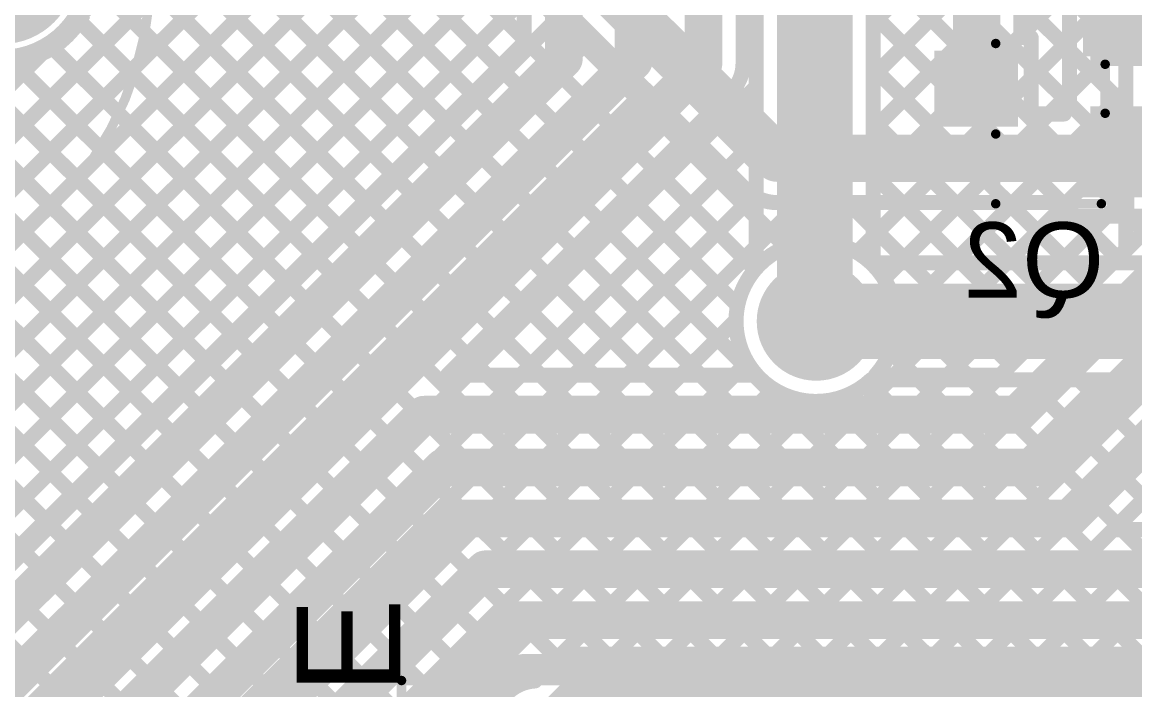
# Model space of a CAD drawing. Header units: millimetres. Extents: x 0 to 214, y 0 to 214.
# Drawn here: x 5.265 to 5.855, y 3.648 to 4.002 of the extents above; entities that cross this region are included whole.
import ezdxf

# ---------------------------------------------------------------- set-up
doc = ezdxf.new("R2010")
doc.units = ezdxf.units.MM
doc.header["$MEASUREMENT"] = 0
for name, color, linetype in [('BottomLayer', 5, 'Continuous'), ('BottomOverlay', 54, 'Continuous'), ('BottomPaste', 16, 'Continuous'), ('BottomSolder', 6, 'Continuous'), ('MultiLayer', 9, 'Continuous'), ('PadHoleLayer', 156, 'Continuous'), ('TopLayer', 1, 'Continuous'), ('TopOverlay', 2, 'Continuous'), ('TopSolder', 216, 'Continuous'), ('ViaHoleLayer', 16, 'Continuous')]:
    doc.layers.add(name, color=color, linetype=linetype)
doc.styles.add('Arial', font='', dxfattribs={"height": 0.2})
doc.styles.get('Arial').set_extended_font_data('Arial')

# ---------------------------------------------------------------- blocks, each defined once
blk = doc.blocks.new('AS312_22')
at = {"layer": 'BottomLayer'}
h = blk.add_hatch(color=5, dxfattribs=at)
edge = h.paths.add_edge_path()
edge.add_arc((-0.1, 0.05), 0.03543, 0, 360)
h = blk.add_hatch(color=5, dxfattribs=at)
edge = h.paths.add_edge_path()
edge.add_arc((0.1, 0.05), 0.03543, 0, 360)
h = blk.add_hatch(color=5, dxfattribs=at)
edge = h.paths.add_edge_path()
edge.add_arc((0, -0.05), 0.03543, 0, 360)
at = {"layer": 'BottomSolder'}
h = blk.add_hatch(color=6, dxfattribs=at)
edge = h.paths.add_edge_path()
edge.add_arc((-0.1, 0.05), 0.03943, 0, 360)
h = blk.add_hatch(color=6, dxfattribs=at)
edge = h.paths.add_edge_path()
edge.add_arc((0.1, 0.05), 0.03943, 0, 360)
h = blk.add_hatch(color=6, dxfattribs=at)
edge = h.paths.add_edge_path()
edge.add_arc((0, -0.05), 0.03943, 0, 360)
at = {"layer": 'MultiLayer'}
h = blk.add_hatch(color=9, dxfattribs=at)
edge = h.paths.add_edge_path()
edge.add_arc((-0.1, 0.05), 0.03543, 0, 360)
h = blk.add_hatch(color=9, dxfattribs=at)
edge = h.paths.add_edge_path()
edge.add_arc((0.1, 0.05), 0.03543, 0, 360)
h = blk.add_hatch(color=9, dxfattribs=at)
edge = h.paths.add_edge_path()
edge.add_arc((0, -0.05), 0.03543, 0, 360)
at = {"layer": 'PadHoleLayer'}
h = blk.add_hatch(color=156, dxfattribs=at)
edge = h.paths.add_edge_path()
edge.add_arc((-0.1, 0.05), 0.01772, 0, 360)
h = blk.add_hatch(color=156, dxfattribs=at)
edge = h.paths.add_edge_path()
edge.add_arc((0.1, 0.05), 0.01772, 0, 360)
h = blk.add_hatch(color=156, dxfattribs=at)
edge = h.paths.add_edge_path()
edge.add_arc((0, -0.05), 0.01772, 0, 360)
at = {"layer": 'TopLayer'}
h = blk.add_hatch(color=1, dxfattribs=at)
edge = h.paths.add_edge_path()
edge.add_arc((-0.1, 0.05), 0.03543, 0, 360)
h = blk.add_hatch(color=1, dxfattribs=at)
edge = h.paths.add_edge_path()
edge.add_arc((0.1, 0.05), 0.03543, 0, 360)
h = blk.add_hatch(color=1, dxfattribs=at)
edge = h.paths.add_edge_path()
edge.add_arc((0, -0.05), 0.03543, 0, 360)
at = {"layer": 'TopSolder'}
h = blk.add_hatch(color=216, dxfattribs=at)
edge = h.paths.add_edge_path()
edge.add_arc((-0.1, 0.05), 0.03943, 0, 360)
h = blk.add_hatch(color=216, dxfattribs=at)
edge = h.paths.add_edge_path()
edge.add_arc((0.1, 0.05), 0.03943, 0, 360)
h = blk.add_hatch(color=216, dxfattribs=at)
edge = h.paths.add_edge_path()
edge.add_arc((0, -0.05), 0.03943, 0, 360)
at = {"layer": 'TopOverlay'}
for points, const_width in [([(0.17913, 0.05, 1), (-0.17913, 0.05, 1)], 0.005), ([(-0.1379, 0.21449, 1), (-0.1354, 0.21449, 1)], 0.0025), ([(-0.1379, 0.21449, 1), (-0.1354, 0.21449, 1)], 0.0025), ([(-0.16576, 0.18663, 1), (-0.16326, 0.18663, 1)], 0.0025), ([(-0.16574, 0.18665, 1), (-0.16324, 0.18665, 1)], 0.0025), ([(-0.11333, 0.18992, 1), (-0.11083, 0.18992, 1)], 0.0025), ([(-0.14125, 0.162, 1), (-0.13875, 0.162, 1)], 0.0025), ([(-0.129, 0.086, 1), (-0.141, 0.086, 1)], 0.01), ([(-0.1435, 0.086, 1), (-0.1385, 0.086, 1)], 0.005), ([(-0.1315, 0.086, 1), (-0.1265, 0.086, 1)], 0.005), ([(-0.18038, 0.05, 1), (-0.17788, 0.05, 1)], 0.0025), ([(0.17788, 0.05, 1), (0.18038, 0.05, 1)], 0.0025)]:
    blk.add_lwpolyline(points, format="xyb", close=True, dxfattribs=dict(at, const_width=const_width))
at = {"layer": 'TopOverlay', "const_width": 0.005}
for points in [[(-0.16449, 0.18665), (-0.13665, 0.21449)], [(-0.13665, 0.21449), (-0.11208, 0.18992)], [(-0.16451, 0.18663), (-0.14, 0.162)]]:
    blk.add_lwpolyline(points, dxfattribs=at)
blk = doc.blocks.new('DW254W_11_04_85_85')
at = {"layer": 'BottomLayer'}
h = blk.add_hatch(color=5, dxfattribs=at)
edge = h.paths.add_edge_path()
edge.add_arc((0, 0), 0.03937, 0, 360)
h = blk.add_hatch(color=5, dxfattribs=at)
edge = h.paths.add_edge_path()
edge.add_arc((0.1, 0), 0.03937, 0, 360)
h = blk.add_hatch(color=5, dxfattribs=at)
edge = h.paths.add_edge_path()
edge.add_arc((0.2, 0), 0.03937, 0, 360)
h = blk.add_hatch(color=5, dxfattribs=at)
edge = h.paths.add_edge_path()
edge.add_arc((0.3, 0), 0.03937, 0, 360)
at = {"layer": 'BottomSolder'}
h = blk.add_hatch(color=6, dxfattribs=at)
edge = h.paths.add_edge_path()
edge.add_arc((0, 0), 0.04337, 0, 360)
h = blk.add_hatch(color=6, dxfattribs=at)
edge = h.paths.add_edge_path()
edge.add_arc((0.1, 0), 0.04337, 0, 360)
h = blk.add_hatch(color=6, dxfattribs=at)
edge = h.paths.add_edge_path()
edge.add_arc((0.2, 0), 0.04337, 0, 360)
h = blk.add_hatch(color=6, dxfattribs=at)
edge = h.paths.add_edge_path()
edge.add_arc((0.3, 0), 0.04337, 0, 360)
at = {"layer": 'MultiLayer'}
h = blk.add_hatch(color=9, dxfattribs=at)
edge = h.paths.add_edge_path()
edge.add_arc((0, 0), 0.03937, 0, 360)
h = blk.add_hatch(color=9, dxfattribs=at)
edge = h.paths.add_edge_path()
edge.add_arc((0.1, 0), 0.03937, 0, 360)
h = blk.add_hatch(color=9, dxfattribs=at)
edge = h.paths.add_edge_path()
edge.add_arc((0.2, 0), 0.03937, 0, 360)
h = blk.add_hatch(color=9, dxfattribs=at)
edge = h.paths.add_edge_path()
edge.add_arc((0.3, 0), 0.03937, 0, 360)
at = {"layer": 'PadHoleLayer'}
h = blk.add_hatch(color=156, dxfattribs=at)
edge = h.paths.add_edge_path()
edge.add_arc((0, 0), 0.02008, 0, 360)
h = blk.add_hatch(color=156, dxfattribs=at)
edge = h.paths.add_edge_path()
edge.add_arc((0.1, 0), 0.02008, 0, 360)
h = blk.add_hatch(color=156, dxfattribs=at)
edge = h.paths.add_edge_path()
edge.add_arc((0.2, 0), 0.02008, 0, 360)
h = blk.add_hatch(color=156, dxfattribs=at)
edge = h.paths.add_edge_path()
edge.add_arc((0.3, 0), 0.02008, 0, 360)
at = {"layer": 'TopLayer'}
h = blk.add_hatch(color=1, dxfattribs=at)
edge = h.paths.add_edge_path()
edge.add_arc((0, 0), 0.03937, 0, 360)
h = blk.add_hatch(color=1, dxfattribs=at)
edge = h.paths.add_edge_path()
edge.add_arc((0.1, 0), 0.03937, 0, 360)
h = blk.add_hatch(color=1, dxfattribs=at)
edge = h.paths.add_edge_path()
edge.add_arc((0.2, 0), 0.03937, 0, 360)
h = blk.add_hatch(color=1, dxfattribs=at)
edge = h.paths.add_edge_path()
edge.add_arc((0.3, 0), 0.03937, 0, 360)
at = {"layer": 'TopSolder'}
h = blk.add_hatch(color=216, dxfattribs=at)
edge = h.paths.add_edge_path()
edge.add_arc((0, 0), 0.04337, 0, 360)
h = blk.add_hatch(color=216, dxfattribs=at)
edge = h.paths.add_edge_path()
edge.add_arc((0.1, 0), 0.04337, 0, 360)
h = blk.add_hatch(color=216, dxfattribs=at)
edge = h.paths.add_edge_path()
edge.add_arc((0.2, 0), 0.04337, 0, 360)
h = blk.add_hatch(color=216, dxfattribs=at)
edge = h.paths.add_edge_path()
edge.add_arc((0.3, 0), 0.04337, 0, 360)
at = {"layer": 'TopOverlay'}
for points, const_width in [([(-0.03629, 0.039, 1), (-0.04971, 0.039, 1)], 0.005), ([(-0.05096, 0.039, 1), (-0.04846, 0.039, 1)], 0.0025), ([(-0.03754, 0.039, 1), (-0.03504, 0.039, 1)], 0.0025), ([(-0.05825, 0.013, 1), (-0.05575, 0.013, 1)], 0.0025), ([(-0.05825, 0.013, 1), (-0.05575, 0.013, 1)], 0.0025), ([(-0.04925, 0.013, 1), (-0.04675, 0.013, 1)], 0.0025), ([(0.33875, 0.011, 1), (0.34125, 0.011, 1)], 0.0025), ([(0.35275, 0.011, 1), (0.35525, 0.011, 1)], 0.0025), ([(0.35275, 0.011, 1), (0.35525, 0.011, 1)], 0.0025), ([(-0.05825, -0.383, 1), (-0.05575, -0.383, 1)], 0.0025), ([(-0.05825, -0.383, 1), (-0.05575, -0.383, 1)], 0.0025), ([(0.35275, -0.383, 1), (0.35525, -0.383, 1)], 0.0025), ([(0.35275, -0.383, 1), (0.35525, -0.383, 1)], 0.0025)]:
    blk.add_lwpolyline(points, format="xyb", close=True, dxfattribs=dict(at, const_width=const_width))
at = {"layer": 'TopOverlay', "const_width": 0.005}
for points in [[(-0.048, 0.013), (-0.057, 0.013)], [(-0.057, -0.383), (-0.057, 0.013)], [(0.354, 0.011), (0.34, 0.011)], [(0.354, -0.383), (0.354, 0.011)], [(0.354, -0.383), (-0.057, -0.383)]]:
    blk.add_lwpolyline(points, dxfattribs=at)
blk = doc.blocks.new('SOT_23_B_250')
at = {"layer": 'BottomLayer'}
for points in [[(-0.05354, 0.05748), (-0.02126, 0.05748), (-0.02126, 0.02126), (-0.05354, 0.02126)], [(0.02126, 0.05748), (0.05354, 0.05748), (0.05354, 0.02126), (0.02126, 0.02126)], [(-0.01614, -0.02126), (0.01614, -0.02126), (0.01614, -0.05748), (-0.01614, -0.05748)]]:
    blk.add_hatch(color=5, dxfattribs=at).paths.add_polyline_path(points)
at = {"layer": 'BottomPaste'}
for points in [[(-0.05354, 0.05748), (-0.02126, 0.05748), (-0.02126, 0.02126), (-0.05354, 0.02126)], [(0.02126, 0.05748), (0.05354, 0.05748), (0.05354, 0.02126), (0.02126, 0.02126)], [(-0.01614, -0.02126), (0.01614, -0.02126), (0.01614, -0.05748), (-0.01614, -0.05748)]]:
    blk.add_hatch(color=16, dxfattribs=at).paths.add_polyline_path(points)
at = {"layer": 'BottomSolder'}
for points in [[(-0.05754, 0.06148), (-0.01726, 0.06148), (-0.01726, 0.01726), (-0.05754, 0.01726)], [(0.01726, 0.06148), (0.05754, 0.06148), (0.05754, 0.01726), (0.01726, 0.01726)], [(-0.02014, -0.01726), (0.02014, -0.01726), (0.02014, -0.06148), (-0.02014, -0.06148)]]:
    blk.add_hatch(color=6, dxfattribs=at).paths.add_polyline_path(points)
at = {"layer": 'BottomOverlay'}
for points, const_width in [([(-0.06439, 0.045, 1), (-0.07161, 0.045, 1)], 0.01), ([(-0.07411, 0.045, 1), (-0.06911, 0.045, 1)], 0.005), ([(-0.06689, 0.045, 1), (-0.06189, 0.045, 1)], 0.005), ([(-0.06225, 0.027, 1), (-0.05975, 0.027, 1)], 0.0025), ([(-0.01425, 0.029, 1), (-0.01175, 0.029, 1)], 0.0025), ([(0.01175, 0.029, 1), (0.01425, 0.029, 1)], 0.0025), ([(0.05975, 0.027, 1), (0.06225, 0.027, 1)], 0.0025), ([(-0.06225, -0.029, 1), (-0.05975, -0.029, 1)], 0.0025), ([(-0.06225, -0.029, 1), (-0.05975, -0.029, 1)], 0.0025), ([(-0.02525, -0.029, 1), (-0.02275, -0.029, 1)], 0.0025), ([(0.02275, -0.029, 1), (0.02525, -0.029, 1)], 0.0025), ([(0.05975, -0.029, 1), (0.06225, -0.029, 1)], 0.0025), ([(0.05975, -0.029, 1), (0.06225, -0.029, 1)], 0.0025)]:
    blk.add_lwpolyline(points, format="xyb", close=True, dxfattribs=dict(at, const_width=const_width))
at = {"layer": 'BottomOverlay', "const_width": 0.005}
for points in [[(-0.061, -0.029), (-0.061, 0.027)], [(0.013, 0.029), (-0.013, 0.029)], [(0.061, -0.029), (0.061, 0.027)], [(-0.024, -0.029), (-0.061, -0.029)], [(0.061, -0.029), (0.024, -0.029)]]:
    blk.add_lwpolyline(points, dxfattribs=at)

msp = doc.modelspace()

# ---------------------------------------------------------------- hatches: boundary and pattern name
at = {"layer": 'BottomLayer'}
for points in [[(5.831, 4.023), (5.831, 3.979), (5.97083, 3.979), (5.97083, 4.023)], [(5.831, 3.9576), (5.831, 3.913), (5.92, 3.913), (5.92, 3.9576)]]:
    msp.add_hatch(color=5, dxfattribs=at).paths.add_polyline_path(points)
h = msp.add_hatch(color=5, dxfattribs=at)
edge = h.paths.add_edge_path()
edge.add_arc((5.68574, 3.84351), 0.0315, 0, 360)
at = {"layer": 'TopLayer'}
h = msp.add_hatch(color=1, dxfattribs=at)
edge = h.paths.add_edge_path()
edge.add_arc((5.68574, 3.84351), 0.0315, 0, 360)
at = {"layer": 'ViaHoleLayer'}
h = msp.add_hatch(color=16, dxfattribs=at)
edge = h.paths.add_edge_path()
edge.add_arc((5.68574, 3.84351), 0.01575, 0, 360)

# ---------------------------------------------------------------- linework, layer by layer
at = {"layer": 'BottomLayer'}
for points, const_width in [([(5.491, 4.104), (5.665, 3.93)], 0.025), ([(5.77072, 3.96705), (5.77072, 4.08096)], 0.025), ([(5.491, 4.07077), (5.64837, 3.9134)], 0.008), ([(4.80686, 3.3755), (5.49656, 4.0652)], 0.008), ([(5.48642, 4.06619), (5.66973, 3.88288)], 0.008), ([(4.83514, 3.3755), (5.5107, 4.05106)], 0.008), ([(5.47228, 4.05205), (5.65333, 3.871)], 0.008), ([(5.79422, 3.99401), (5.79422, 4.04099)], 0.008), ([(4.86343, 3.3755), (5.52485, 4.03692)], 0.008), ([(5.45814, 4.0379), (5.64409, 3.85195)], 0.008), ([(5.82, 3.9686), (5.82, 4.034)], 0.008), ([(5.444, 4.02376), (5.80076, 3.667)], 0.008), ([(4.89171, 3.3755), (5.53899, 4.02278)], 0.008), ([(5.79422, 3.99517), (5.82, 4.02095)], 0.008), ([(5.79422, 4.01295), (5.82, 3.98717)], 0.008), ([(4.69372, 3.3755), (5.32472, 4.0065)], 0.008), ([(4.722, 3.3755), (5.353, 4.0065)], 0.008), ([(4.75029, 3.3755), (5.38129, 4.0065)], 0.008), ([(4.77857, 3.3755), (5.40957, 4.0065)], 0.008), ([(4.91999, 3.3755), (5.55313, 4.00864)], 0.008), ([(5.31984, 4.0065), (5.65934, 3.667)], 0.008), ([(5.34812, 4.0065), (5.68762, 3.667)], 0.008), ([(5.37641, 4.0065), (5.71591, 3.667)], 0.008), ([(5.40469, 4.0065), (5.74419, 3.667)], 0.008), ([(5.42942, 4.01005), (5.77247, 3.667)], 0.008), ([(5.29527, 4.00279), (5.63105, 3.667)], 0.008), ([(4.94828, 3.3755), (5.56727, 3.99449)], 0.008), ([(5.15913, 3.9975), (5.51722, 3.63941)], 0.008), ([(5.18742, 3.9975), (5.53272, 3.65219)], 0.008), ([(5.2152, 3.998), (5.54886, 3.66434)], 0.008), ([(5.79422, 3.99401), (5.79964, 3.99401)], 0.008), ([(5.79964, 3.9535), (5.79964, 3.99401)], 0.008), ([(5.28111, 3.98866), (5.60277, 3.667)], 0.008), ([(5.79964, 3.97231), (5.82, 3.99266)], 0.008), ([(4.66544, 3.3755), (5.27535, 3.98542)], 0.008), ([(4.97656, 3.3755), (5.58141, 3.98035)], 0.008), ([(5.26049, 3.98099), (5.57448, 3.667)], 0.008), ([(5.79964, 3.97924), (5.81928, 3.95961)], 0.008), ([(5.77053, 3.96687), (5.77072, 3.96705)], 0.025), ([(5.00485, 3.3755), (5.59556, 3.96621)], 0.008), ([(5.80912, 3.9535), (5.82, 3.96438)], 0.008), ([(5.82, 3.95961), (5.82, 3.9686)], 0.008), ([(5.81716, 3.9535), (5.81716, 3.95961)], 0.008), ([(5.79964, 3.9535), (5.81716, 3.9535)], 0.008), ([(5.03313, 3.3755), (5.6097, 3.95207)], 0.008), ([(5.06142, 3.3755), (5.62384, 3.93793)], 0.008), ([(5.665, 3.93), (5.85489, 3.93)], 0.025), ([(5.84927, 3.90333), (5.84927, 3.92947)], 0.01), ([(5.0897, 3.3755), (5.63798, 3.92378)], 0.008), ([(5.20039, 3.92796), (5.62035, 3.508)], 0.008), ([(5.11798, 3.3755), (5.65255, 3.91007)], 0.008), ([(5.14627, 3.3755), (5.67727, 3.9065)], 0.008), ([(5.19387, 3.9062), (5.59206, 3.508)], 0.008), ([(5.665, 3.9065), (5.81716, 3.9065)], 0.008), ([(5.6744, 3.9065), (5.69619, 3.8847)], 0.008), ([(5.68505, 3.886), (5.70555, 3.9065)], 0.008), ([(5.70268, 3.9065), (5.73467, 3.87451)], 0.008), ([(5.70741, 3.88007), (5.73384, 3.9065)], 0.008), ([(5.73013, 3.87451), (5.76212, 3.9065)], 0.008), ([(5.73096, 3.9065), (5.76295, 3.87451)], 0.008), ([(5.75842, 3.87451), (5.79041, 3.9065)], 0.008), ([(5.75925, 3.9065), (5.79124, 3.87451)], 0.008), ([(5.7867, 3.87451), (5.81716, 3.90497)], 0.008), ([(5.78753, 3.9065), (5.81952, 3.87451)], 0.008), ([(5.81716, 3.89933), (5.81716, 3.9065)], 0.008), ([(5.81716, 3.90515), (5.82299, 3.89933)], 0.008), ([(5.81499, 3.87451), (5.8398, 3.89933)], 0.008), ([(5.81716, 3.89933), (5.87991, 3.89933)], 0.008), ([(5.82299, 3.89933), (5.84781, 3.87451)], 0.008), ([(5.84327, 3.87451), (5.86808, 3.89933)], 0.008), ([(5.85128, 3.89933), (5.87609, 3.87451)], 0.008), ([(5.18015, 3.89163), (5.567, 3.50478)], 0.008), ([(5.15959, 3.8839), (5.567, 3.47649)], 0.008), ([(5.13622, 3.87899), (5.567, 3.44821)], 0.008), ([(5.71481, 3.87451), (5.89725, 3.87451)], 0.008), ([(5.12208, 3.86485), (5.55459, 3.43234)], 0.008), ([(5.68574, 3.84351), (6.11349, 3.84351)], 0.04), ([(5.08423, 3.84613), (5.52016, 3.4102)], 0.008), ([(5.10778, 3.85086), (5.5343, 3.42434)], 0.008), ([(5.17455, 3.3755), (5.64325, 3.8442)], 0.008), ([(5.19954, 3.3722), (5.64918, 3.82184)], 0.008), ([(5.57919, 3.667), (5.7247, 3.81251)], 0.008), ([(5.60747, 3.667), (5.75299, 3.81251)], 0.008), ([(5.63576, 3.667), (5.78127, 3.81251)], 0.008), ([(5.66404, 3.667), (5.80955, 3.81251)], 0.008), ([(5.69233, 3.667), (5.83784, 3.81251)], 0.008), ([(5.71323, 3.8111), (5.85733, 3.667)], 0.008), ([(5.71481, 3.81251), (6.10065, 3.81251)], 0.008), ([(5.72061, 3.667), (5.86612, 3.81251)], 0.008), ([(5.7401, 3.81251), (5.88561, 3.667)], 0.008), ([(5.7489, 3.667), (5.89441, 3.81251)], 0.008), ([(5.76838, 3.81251), (5.9139, 3.667)], 0.008), ([(5.77718, 3.667), (5.92269, 3.81251)], 0.008), ([(5.79667, 3.81251), (5.94218, 3.667)], 0.008), ([(5.80546, 3.667), (5.95098, 3.81251)], 0.008), ([(5.82495, 3.81251), (5.97015, 3.66731)], 0.008), ([(5.83375, 3.667), (5.97926, 3.81251)], 0.008), ([(5.85324, 3.81251), (5.9955, 3.67025)], 0.008), ([(5.21419, 3.35857), (5.66314, 3.80752)], 0.008), ([(5.53668, 3.65277), (5.68493, 3.80102)], 0.008), ([(5.69418, 3.80186), (5.82904, 3.667)], 0.008), ([(5.558, 3.667), (5.96979, 3.667)], 0.008), ([(5.53673, 3.65278), (5.54596, 3.662)], 0.008), ([(5.538, 3.63), (5.558, 3.65)], 0.012), ([(5.558, 3.65), (5.985, 3.65)], 0.012)]:
    msp.add_lwpolyline(points, dxfattribs=dict(at, const_width=const_width))
at = {"layer": 'BottomLayer', "const_width": 0.008}
for points in [[(5.29749, 4.0065, -0.527653), (5.21632, 3.998)], [(5.665, 3.9065, -0.199188), (5.64837, 3.9134)], [(5.665, 3.9065, -0.198912), (5.64838, 3.91338)], [(5.71481, 3.81251, -2.308503), (5.71481, 3.87451)], [(5.54596, 3.662, -0.199327), (5.558, 3.667)], [(5.54598, 3.66202, -0.198912), (5.558, 3.667)], [(5.56078, 3.62873, -2.236529), (5.53673, 3.65278)]]:
    msp.add_lwpolyline(points, format="xyb", dxfattribs=at)
at = {"layer": 'BottomLayer'}
for points, const_width in [([(5.29327, 4.00279, 1), (5.29727, 4.00279, 1)], 0.004), ([(5.56527, 3.99449, 1), (5.56927, 3.99449, 1)], 0.004), ([(5.79222, 3.99517, 1), (5.79622, 3.99517, 1)], 0.004), ([(5.79222, 3.99401, 1), (5.79622, 3.99401, 1)], 0.004), ([(5.79222, 3.99401, 1), (5.79622, 3.99401, 1)], 0.004), ([(5.79764, 3.99401, 1), (5.80164, 3.99401, 1)], 0.004), ([(5.79764, 3.99401, 1), (5.80164, 3.99401, 1)], 0.004), ([(5.27911, 3.98866, 1), (5.28311, 3.98866, 1)], 0.004), ([(5.818, 3.99266, 1), (5.822, 3.99266, 1)], 0.004), ([(5.27335, 3.98542, 1), (5.27735, 3.98542, 1)], 0.004), ([(5.818, 3.98717, 1), (5.822, 3.98717, 1)], 0.004), ([(5.57941, 3.98035, 1), (5.58341, 3.98035, 1)], 0.004), ([(5.79764, 3.97924, 1), (5.80164, 3.97924, 1)], 0.004), ([(5.76428, 3.96687, 1), (5.77678, 3.96687, 1)], 0.0125), ([(5.76447, 3.96705, 1), (5.77697, 3.96705, 1)], 0.0125), ([(5.76447, 3.96705, 1), (5.77697, 3.96705, 1)], 0.0125), ([(5.79764, 3.97231, 1), (5.80164, 3.97231, 1)], 0.004), ([(5.59356, 3.96621, 1), (5.59756, 3.96621, 1)], 0.004), ([(5.818, 3.9686, 1), (5.822, 3.9686, 1)], 0.004), ([(5.818, 3.9686, 1), (5.822, 3.9686, 1)], 0.004), ([(5.818, 3.96438, 1), (5.822, 3.96438, 1)], 0.004), ([(5.81516, 3.95961, 1), (5.81916, 3.95961, 1)], 0.004), ([(5.81728, 3.95961, 1), (5.82128, 3.95961, 1)], 0.004), ([(5.818, 3.95961, 1), (5.822, 3.95961, 1)], 0.004), ([(5.79764, 3.9535, 1), (5.80164, 3.9535, 1)], 0.004), ([(5.79764, 3.9535, 1), (5.80164, 3.9535, 1)], 0.004), ([(5.80712, 3.9535, 1), (5.81112, 3.9535, 1)], 0.004), ([(5.81516, 3.9535, 1), (5.81916, 3.9535, 1)], 0.004), ([(5.81516, 3.9535, 1), (5.81916, 3.9535, 1)], 0.004), ([(5.6077, 3.95207, 1), (5.6117, 3.95207, 1)], 0.004), ([(5.62184, 3.93793, 1), (5.62584, 3.93793, 1)], 0.004), ([(5.65875, 3.93, 1), (5.67125, 3.93, 1)], 0.0125), ([(5.65875, 3.93, 1), (5.67125, 3.93, 1)], 0.0125), ([(5.84864, 3.93, 1), (5.86114, 3.93, 1)], 0.0125), ([(5.84677, 3.92947, 1), (5.85177, 3.92947, 1)], 0.005), ([(5.63598, 3.92378, 1), (5.63998, 3.92378, 1)], 0.004), ([(5.64637, 3.9134, 1), (5.65037, 3.9134, 1)], 0.004), ([(5.64637, 3.9134, 1), (5.65037, 3.9134, 1)], 0.004), ([(5.64638, 3.91338, 1), (5.65038, 3.91338, 1)], 0.004), ([(5.65055, 3.91007, 1), (5.65455, 3.91007, 1)], 0.004), ([(5.663, 3.9065, 1), (5.667, 3.9065, 1)], 0.004), ([(5.663, 3.9065, 1), (5.667, 3.9065, 1)], 0.004), ([(5.663, 3.9065, 1), (5.667, 3.9065, 1)], 0.004), ([(5.6724, 3.9065, 1), (5.6764, 3.9065, 1)], 0.004), ([(5.67527, 3.9065, 1), (5.67927, 3.9065, 1)], 0.004), ([(5.70068, 3.9065, 1), (5.70468, 3.9065, 1)], 0.004), ([(5.70355, 3.9065, 1), (5.70755, 3.9065, 1)], 0.004), ([(5.72896, 3.9065, 1), (5.73296, 3.9065, 1)], 0.004), ([(5.73184, 3.9065, 1), (5.73584, 3.9065, 1)], 0.004), ([(5.75725, 3.9065, 1), (5.76125, 3.9065, 1)], 0.004), ([(5.76012, 3.9065, 1), (5.76412, 3.9065, 1)], 0.004), ([(5.78553, 3.9065, 1), (5.78953, 3.9065, 1)], 0.004), ([(5.78841, 3.9065, 1), (5.79241, 3.9065, 1)], 0.004), ([(5.81516, 3.9065, 1), (5.81916, 3.9065, 1)], 0.004), ([(5.81516, 3.9065, 1), (5.81916, 3.9065, 1)], 0.004), ([(5.81516, 3.90515, 1), (5.81916, 3.90515, 1)], 0.004), ([(5.81516, 3.90497, 1), (5.81916, 3.90497, 1)], 0.004), ([(5.81516, 3.89933, 1), (5.81916, 3.89933, 1)], 0.004), ([(5.81516, 3.89933, 1), (5.81916, 3.89933, 1)], 0.004), ([(5.82099, 3.89933, 1), (5.82499, 3.89933, 1)], 0.004), ([(5.82099, 3.89933, 1), (5.82499, 3.89933, 1)], 0.004), ([(5.8378, 3.89933, 1), (5.8418, 3.89933, 1)], 0.004), ([(5.84677, 3.90333, 1), (5.85177, 3.90333, 1)], 0.005), ([(5.84928, 3.89933, 1), (5.85328, 3.89933, 1)], 0.004), ([(5.66773, 3.88288, 1), (5.67173, 3.88288, 1)], 0.004), ([(5.68305, 3.886, 1), (5.68705, 3.886, 1)], 0.004), ([(5.69419, 3.8847, 1), (5.69819, 3.8847, 1)], 0.004), ([(5.70541, 3.88007, 1), (5.70941, 3.88007, 1)], 0.004), ([(5.65133, 3.871, 1), (5.65533, 3.871, 1)], 0.004), ([(5.71281, 3.87451, 1), (5.71681, 3.87451, 1)], 0.004), ([(5.71281, 3.87451, 1), (5.71681, 3.87451, 1)], 0.004), ([(5.72813, 3.87451, 1), (5.73213, 3.87451, 1)], 0.004), ([(5.73267, 3.87451, 1), (5.73667, 3.87451, 1)], 0.004), ([(5.75642, 3.87451, 1), (5.76042, 3.87451, 1)], 0.004), ([(5.76095, 3.87451, 1), (5.76495, 3.87451, 1)], 0.004), ([(5.7847, 3.87451, 1), (5.7887, 3.87451, 1)], 0.004), ([(5.78924, 3.87451, 1), (5.79324, 3.87451, 1)], 0.004), ([(5.81299, 3.87451, 1), (5.81699, 3.87451, 1)], 0.004), ([(5.81752, 3.87451, 1), (5.82152, 3.87451, 1)], 0.004), ([(5.84127, 3.87451, 1), (5.84527, 3.87451, 1)], 0.004), ([(5.84581, 3.87451, 1), (5.84981, 3.87451, 1)], 0.004), ([(5.67574, 3.84351, 1), (5.69574, 3.84351, 1)], 0.02), ([(5.64209, 3.85195, 1), (5.64609, 3.85195, 1)], 0.004), ([(5.64125, 3.8442, 1), (5.64525, 3.8442, 1)], 0.004), ([(5.64718, 3.82184, 1), (5.65118, 3.82184, 1)], 0.004), ([(5.71123, 3.8111, 1), (5.71523, 3.8111, 1)], 0.004), ([(5.71281, 3.81251, 1), (5.71681, 3.81251, 1)], 0.004), ([(5.71281, 3.81251, 1), (5.71681, 3.81251, 1)], 0.004), ([(5.7227, 3.81251, 1), (5.7267, 3.81251, 1)], 0.004), ([(5.7381, 3.81251, 1), (5.7421, 3.81251, 1)], 0.004), ([(5.75099, 3.81251, 1), (5.75499, 3.81251, 1)], 0.004), ([(5.76638, 3.81251, 1), (5.77038, 3.81251, 1)], 0.004), ([(5.77927, 3.81251, 1), (5.78327, 3.81251, 1)], 0.004), ([(5.79467, 3.81251, 1), (5.79867, 3.81251, 1)], 0.004), ([(5.80755, 3.81251, 1), (5.81155, 3.81251, 1)], 0.004), ([(5.82295, 3.81251, 1), (5.82695, 3.81251, 1)], 0.004), ([(5.83584, 3.81251, 1), (5.83984, 3.81251, 1)], 0.004), ([(5.85124, 3.81251, 1), (5.85524, 3.81251, 1)], 0.004), ([(5.66114, 3.80752, 1), (5.66514, 3.80752, 1)], 0.004), ([(5.68293, 3.80102, 1), (5.68693, 3.80102, 1)], 0.004), ([(5.69218, 3.80186, 1), (5.69618, 3.80186, 1)], 0.004), ([(5.54686, 3.66434, 1), (5.55086, 3.66434, 1)], 0.004), ([(5.556, 3.667, 1), (5.56, 3.667, 1)], 0.004), ([(5.556, 3.667, 1), (5.56, 3.667, 1)], 0.004), ([(5.556, 3.667, 1), (5.56, 3.667, 1)], 0.004), ([(5.57248, 3.667, 1), (5.57648, 3.667, 1)], 0.004), ([(5.57719, 3.667, 1), (5.58119, 3.667, 1)], 0.004), ([(5.60077, 3.667, 1), (5.60477, 3.667, 1)], 0.004), ([(5.60547, 3.667, 1), (5.60947, 3.667, 1)], 0.004), ([(5.62905, 3.667, 1), (5.63305, 3.667, 1)], 0.004), ([(5.63376, 3.667, 1), (5.63776, 3.667, 1)], 0.004), ([(5.65734, 3.667, 1), (5.66134, 3.667, 1)], 0.004), ([(5.66204, 3.667, 1), (5.66604, 3.667, 1)], 0.004), ([(5.68562, 3.667, 1), (5.68962, 3.667, 1)], 0.004), ([(5.69033, 3.667, 1), (5.69433, 3.667, 1)], 0.004), ([(5.71391, 3.667, 1), (5.71791, 3.667, 1)], 0.004), ([(5.71861, 3.667, 1), (5.72261, 3.667, 1)], 0.004), ([(5.74219, 3.667, 1), (5.74619, 3.667, 1)], 0.004), ([(5.7469, 3.667, 1), (5.7509, 3.667, 1)], 0.004), ([(5.77047, 3.667, 1), (5.77447, 3.667, 1)], 0.004), ([(5.77518, 3.667, 1), (5.77918, 3.667, 1)], 0.004), ([(5.79876, 3.667, 1), (5.80276, 3.667, 1)], 0.004), ([(5.80346, 3.667, 1), (5.80746, 3.667, 1)], 0.004), ([(5.82704, 3.667, 1), (5.83104, 3.667, 1)], 0.004), ([(5.83175, 3.667, 1), (5.83575, 3.667, 1)], 0.004), ([(5.85533, 3.667, 1), (5.85933, 3.667, 1)], 0.004), ([(5.54396, 3.662, 1), (5.54796, 3.662, 1)], 0.004), ([(5.54396, 3.662, 1), (5.54796, 3.662, 1)], 0.004), ([(5.54398, 3.66202, 1), (5.54798, 3.66202, 1)], 0.004), ([(5.53072, 3.65219, 1), (5.53472, 3.65219, 1)], 0.004), ([(5.53468, 3.65277, 1), (5.53868, 3.65277, 1)], 0.004), ([(5.53473, 3.65278, 1), (5.53873, 3.65278, 1)], 0.004), ([(5.53473, 3.65278, 1), (5.53873, 3.65278, 1)], 0.004), ([(5.555, 3.65, 1), (5.561, 3.65, 1)], 0.006), ([(5.555, 3.65, 1), (5.561, 3.65, 1)], 0.006)]:
    msp.add_lwpolyline(points, format="xyb", close=True, dxfattribs=dict(at, const_width=const_width))
at = {"layer": 'TopLayer'}
for points, const_width in [([(5.589, 3.9815), (5.589, 4.184)], 0.02), ([(5.626, 3.98032), (5.626, 4.17)], 0.02), ([(5.552, 3.98268), (5.552, 4.139)], 0.02), ([(4.23394, 2.944), (5.42193, 4.132)], 0.008), ([(4.26222, 2.944), (5.45022, 4.132)], 0.008), ([(5.22262, 4.132), (5.44712, 3.9075)], 0.008), ([(5.25091, 4.132), (5.46126, 3.92164)], 0.008), ([(5.27919, 4.132), (5.4754, 3.93579)], 0.008), ([(5.30747, 4.132), (5.48955, 3.94993)], 0.008), ([(5.33576, 4.132), (5.50369, 3.96407)], 0.008), ([(5.36404, 4.132), (5.51783, 3.97821)], 0.008), ([(5.39233, 4.132), (5.531, 3.99333)], 0.008), ([(4.2905, 2.944), (5.46, 4.1135)], 0.008), ([(5.531, 3.99138), (5.531, 4.1105)], 0.008), ([(4.31879, 2.944), (5.47979, 4.105)], 0.008), ([(4.34707, 2.944), (5.50807, 4.105)], 0.008), ([(4.37536, 2.944), (5.531, 4.09964)], 0.008), ([(5.05793, 4.0987), (5.34812, 3.80851)], 0.008), ([(5.08621, 4.0987), (5.36227, 3.82265)], 0.008), ([(5.1145, 4.0987), (5.37641, 3.83679)], 0.008), ([(4.89492, 4.092), (5.26327, 3.72365)], 0.008), ([(4.92321, 4.092), (5.27741, 3.7378)], 0.008), ([(5.685, 3.84351), (5.685, 4.077)], 0.04), ([(4.40364, 2.944), (5.531, 4.07136)], 0.008), ([(5.716, 3.94523), (5.82998, 4.05921)], 0.008), ([(5.647, 3.98032), (5.647, 4.05798)], 0.008), ([(5.72228, 4.0566), (5.8499, 3.92898)], 0.008), ([(5.654, 3.87177), (5.654, 4.04793)], 0.008), ([(5.716, 3.87335), (5.716, 4.04793)], 0.008), ([(4.43193, 2.944), (5.531, 4.04307)], 0.008), ([(5.716, 3.91695), (5.84305, 4.04399)], 0.008), ([(5.79438, 4.04108), (5.8499, 3.98555)], 0.008), ([(5.716, 4.0018), (5.75265, 4.03845)], 0.008), ([(5.716, 3.97352), (5.77769, 4.03521)], 0.008), ([(5.77244, 4.03473), (5.8499, 3.95727)], 0.008), ([(5.8499, 3.8816), (5.8499, 4.03973)], 0.008), ([(5.716, 4.0346), (5.8499, 3.9007)], 0.008), ([(5.30027, 4.02607), (5.43298, 3.89336)], 0.008), ([(5.716, 3.88866), (5.8499, 4.02257)], 0.008), ([(4.46021, 2.944), (5.531, 4.01479)], 0.008), ([(5.716, 4.00632), (5.84531, 3.87701)], 0.008), ([(5.2931, 4.00495), (5.41884, 3.87922)], 0.008), ([(5.647, 3.98937), (5.654, 3.99637)], 0.008), ([(5.72173, 3.86611), (5.8499, 3.99428)], 0.008), ([(4.4315, 2.824), (5.589, 3.9815)], 0.02), ([(4.48362, 2.944), (5.531, 3.99138)], 0.008), ([(4.49232, 2.923), (5.552, 3.98268)], 0.02), ([(5.27894, 3.99083), (5.40469, 3.86507)], 0.008), ([(5.647, 3.99046), (5.654, 3.98346)], 0.008), ([(4.43868, 2.793), (5.626, 3.98032)], 0.02), ([(5.25776, 3.98372), (5.39055, 3.85093)], 0.008), ([(5.716, 3.97803), (5.83117, 3.86287)], 0.008), ([(5.49038, 3.815), (5.64081, 3.96543)], 0.008), ([(5.50092, 3.815), (5.654, 3.96808)], 0.008), ([(5.64221, 3.96697), (5.654, 3.95518)], 0.008), ([(5.72823, 3.84432), (5.8499, 3.966)], 0.008), ([(5.62814, 3.95276), (5.654, 3.9269)], 0.008), ([(5.716, 3.94975), (5.81703, 3.84872)], 0.008), ([(5.82, 3.739), (6.017, 3.936)], 0.02), ([(5.5292, 3.815), (5.654, 3.9398)], 0.008), ([(5.614, 3.93861), (5.654, 3.89861)], 0.008), ([(5.72719, 3.815), (5.8499, 3.93771)], 0.008), ([(5.805, 3.766), (5.9709, 3.9319)], 0.02), ([(5.20039, 3.92796), (5.33398, 3.79436)], 0.008), ([(5.59985, 3.92447), (5.65333, 3.871)], 0.008), ([(5.716, 3.92146), (5.80288, 3.83458)], 0.008), ([(5.55748, 3.815), (5.654, 3.91152)], 0.008), ([(5.8437, 3.733), (6.02555, 3.91485)], 0.008), ([(5.19387, 3.9062), (5.31984, 3.78022)], 0.008), ([(5.58571, 3.91033), (5.64409, 3.85195)], 0.008), ([(5.75547, 3.815), (5.8499, 3.90943)], 0.008), ([(5.57157, 3.89619), (5.65276, 3.815)], 0.008), ([(5.716, 3.89318), (5.78874, 3.82044)], 0.008), ([(5.18015, 3.89163), (5.3057, 3.76608)], 0.008), ([(5.15959, 3.8839), (5.29156, 3.75194)], 0.008), ([(5.55743, 3.88205), (5.62447, 3.815)], 0.008), ([(5.58577, 3.815), (5.654, 3.88323)], 0.008), ([(5.7833, 3.815), (5.8499, 3.8816)], 0.008), ([(5.792, 3.794), (5.8709, 3.8729)], 0.02), ([(5.54329, 3.8679), (5.59619, 3.815)], 0.008), ([(5.52914, 3.85376), (5.56791, 3.815)], 0.008), ([(5.72693, 3.85397), (5.7659, 3.815)], 0.008), ([(5.61405, 3.815), (5.64325, 3.8442)], 0.008), ([(5.515, 3.83962), (5.53962, 3.815)], 0.008), ([(5.50086, 3.82548), (5.51134, 3.815)], 0.008), ([(5.72511, 3.82751), (5.73761, 3.815)], 0.008), ([(5.64234, 3.815), (5.64918, 3.82184)], 0.008), ([(5.49038, 3.815), (5.65423, 3.815)], 0.008), ([(5.71725, 3.815), (5.7833, 3.815)], 0.008), ([(4.44387, 2.76), (5.47787, 3.794)], 0.02), ([(5.47787, 3.794), (5.792, 3.794)], 0.02), ([(4.42967, 2.70762), (5.48805, 3.766)], 0.02), ([(5.48805, 3.766), (5.805, 3.766)], 0.02), ([(4.40224, 2.642), (5.49924, 3.739)], 0.02), ([(5.49924, 3.739), (5.82, 3.739)], 0.02), ([(5.8437, 3.733), (6.0013, 3.733)], 0.008), ([(4.40142, 2.603), (5.51042, 3.712)], 0.02), ([(5.51042, 3.712), (6.01, 3.712)], 0.02), ([(4.3956, 2.559), (5.5216, 3.685)], 0.02), ([(5.5216, 3.685), (6.022, 3.685)], 0.02), ([(4.28913, 2.42), (5.53013, 3.661)], 0.012), ([(5.53013, 3.661), (5.899, 3.661)], 0.012)]:
    msp.add_lwpolyline(points, dxfattribs=dict(at, const_width=const_width))
at = {"layer": 'TopLayer', "const_width": 0.008}
for points in [[(5.30043, 4.03, -1.027567), (5.20764, 4.03252)], [(5.647, 3.98032, -0.199534), (5.64081, 3.96543)], [(5.647, 3.98032, -0.198912), (5.64085, 3.96547)], [(5.65423, 3.815, -0.382948), (5.654, 3.87177)], [(5.716, 3.87335, -0.197078), (5.72824, 3.84351)], [(5.72824, 3.84351, -0.185959), (5.71725, 3.815)]]:
    msp.add_lwpolyline(points, format="xyb", dxfattribs=at)
at = {"layer": 'TopLayer'}
for points, const_width in [([(5.2911, 4.00495, 1), (5.2951, 4.00495, 1)], 0.004), ([(5.714, 4.0018, 1), (5.718, 4.0018, 1)], 0.004), ([(5.652, 3.99637, 1), (5.656, 3.99637, 1)], 0.004), ([(5.8479, 3.99428, 1), (5.8519, 3.99428, 1)], 0.004), ([(5.27694, 3.99083, 1), (5.28094, 3.99083, 1)], 0.004), ([(5.529, 3.99333, 1), (5.533, 3.99333, 1)], 0.004), ([(5.529, 3.99138, 1), (5.533, 3.99138, 1)], 0.004), ([(5.529, 3.99138, 1), (5.533, 3.99138, 1)], 0.004), ([(5.547, 3.98268, 1), (5.557, 3.98268, 1)], 0.01), ([(5.547, 3.98268, 1), (5.557, 3.98268, 1)], 0.01), ([(5.584, 3.9815, 1), (5.594, 3.9815, 1)], 0.01), ([(5.584, 3.9815, 1), (5.594, 3.9815, 1)], 0.01), ([(5.645, 3.99046, 1), (5.649, 3.99046, 1)], 0.004), ([(5.645, 3.98937, 1), (5.649, 3.98937, 1)], 0.004), ([(5.621, 3.98032, 1), (5.631, 3.98032, 1)], 0.01), ([(5.621, 3.98032, 1), (5.631, 3.98032, 1)], 0.01), ([(5.652, 3.98346, 1), (5.656, 3.98346, 1)], 0.004), ([(5.8479, 3.98555, 1), (5.8519, 3.98555, 1)], 0.004), ([(5.51583, 3.97821, 1), (5.51983, 3.97821, 1)], 0.004), ([(5.645, 3.98032, 1), (5.649, 3.98032, 1)], 0.004), ([(5.645, 3.98032, 1), (5.649, 3.98032, 1)], 0.004), ([(5.645, 3.98032, 1), (5.649, 3.98032, 1)], 0.004), ([(5.714, 3.97803, 1), (5.718, 3.97803, 1)], 0.004), ([(5.714, 3.97352, 1), (5.718, 3.97352, 1)], 0.004), ([(5.50169, 3.96407, 1), (5.50569, 3.96407, 1)], 0.004), ([(5.63881, 3.96543, 1), (5.64281, 3.96543, 1)], 0.004), ([(5.63881, 3.96543, 1), (5.64281, 3.96543, 1)], 0.004), ([(5.63885, 3.96547, 1), (5.64285, 3.96547, 1)], 0.004), ([(5.64021, 3.96697, 1), (5.64421, 3.96697, 1)], 0.004), ([(5.652, 3.96808, 1), (5.656, 3.96808, 1)], 0.004), ([(5.8479, 3.966, 1), (5.8519, 3.966, 1)], 0.004), ([(5.62614, 3.95276, 1), (5.63014, 3.95276, 1)], 0.004), ([(5.652, 3.95518, 1), (5.656, 3.95518, 1)], 0.004), ([(5.8479, 3.95727, 1), (5.8519, 3.95727, 1)], 0.004), ([(5.48755, 3.94993, 1), (5.49155, 3.94993, 1)], 0.004), ([(5.714, 3.94975, 1), (5.718, 3.94975, 1)], 0.004), ([(5.714, 3.94523, 1), (5.718, 3.94523, 1)], 0.004), ([(5.4734, 3.93579, 1), (5.4774, 3.93579, 1)], 0.004), ([(5.612, 3.93861, 1), (5.616, 3.93861, 1)], 0.004), ([(5.652, 3.9398, 1), (5.656, 3.9398, 1)], 0.004), ([(5.8479, 3.93771, 1), (5.8519, 3.93771, 1)], 0.004), ([(5.8479, 3.92898, 1), (5.8519, 3.92898, 1)], 0.004), ([(5.59786, 3.92447, 1), (5.60185, 3.92447, 1)], 0.004), ([(5.652, 3.9269, 1), (5.656, 3.9269, 1)], 0.004), ([(5.45926, 3.92164, 1), (5.46326, 3.92164, 1)], 0.004), ([(5.714, 3.92146, 1), (5.718, 3.92146, 1)], 0.004), ([(5.714, 3.91695, 1), (5.718, 3.91695, 1)], 0.004), ([(5.652, 3.91152, 1), (5.656, 3.91152, 1)], 0.004), ([(5.44512, 3.9075, 1), (5.44912, 3.9075, 1)], 0.004), ([(5.58371, 3.91033, 1), (5.58771, 3.91033, 1)], 0.004), ([(5.8479, 3.90943, 1), (5.8519, 3.90943, 1)], 0.004), ([(5.8479, 3.9007, 1), (5.8519, 3.9007, 1)], 0.004), ([(5.43098, 3.89336, 1), (5.43498, 3.89336, 1)], 0.004), ([(5.56957, 3.89619, 1), (5.57357, 3.89619, 1)], 0.004), ([(5.652, 3.89861, 1), (5.656, 3.89861, 1)], 0.004), ([(5.714, 3.89318, 1), (5.718, 3.89318, 1)], 0.004), ([(5.714, 3.88866, 1), (5.718, 3.88866, 1)], 0.004), ([(5.55543, 3.88205, 1), (5.55943, 3.88205, 1)], 0.004), ([(5.652, 3.88323, 1), (5.656, 3.88323, 1)], 0.004), ([(5.8479, 3.8816, 1), (5.8519, 3.8816, 1)], 0.004), ([(5.8479, 3.8816, 1), (5.8519, 3.8816, 1)], 0.004), ([(5.41684, 3.87922, 1), (5.42084, 3.87922, 1)], 0.004), ([(5.84331, 3.87701, 1), (5.84731, 3.87701, 1)], 0.004), ([(5.65133, 3.871, 1), (5.65533, 3.871, 1)], 0.004), ([(5.652, 3.87177, 1), (5.656, 3.87177, 1)], 0.004), ([(5.652, 3.87177, 1), (5.656, 3.87177, 1)], 0.004), ([(5.714, 3.87335, 1), (5.718, 3.87335, 1)], 0.004), ([(5.714, 3.87335, 1), (5.718, 3.87335, 1)], 0.004), ([(5.40269, 3.86507, 1), (5.40669, 3.86507, 1)], 0.004), ([(5.54129, 3.8679, 1), (5.54529, 3.8679, 1)], 0.004), ([(5.71973, 3.86611, 1), (5.72373, 3.86611, 1)], 0.004), ([(5.675, 3.84351, 1), (5.695, 3.84351, 1)], 0.02), ([(5.82917, 3.86287, 1), (5.83317, 3.86287, 1)], 0.004), ([(5.52714, 3.85376, 1), (5.53114, 3.85376, 1)], 0.004), ([(5.64209, 3.85195, 1), (5.64609, 3.85195, 1)], 0.004), ([(5.72493, 3.85397, 1), (5.72893, 3.85397, 1)], 0.004), ([(5.38855, 3.85093, 1), (5.39255, 3.85093, 1)], 0.004), ([(5.81503, 3.84872, 1), (5.81902, 3.84872, 1)], 0.004), ([(5.64125, 3.8442, 1), (5.64525, 3.8442, 1)], 0.004), ([(5.72623, 3.84432, 1), (5.73023, 3.84432, 1)], 0.004), ([(5.72624, 3.84351, 1), (5.73024, 3.84351, 1)], 0.004), ([(5.72624, 3.84351, 1), (5.73024, 3.84351, 1)], 0.004), ([(5.37441, 3.83679, 1), (5.37841, 3.83679, 1)], 0.004), ([(5.513, 3.83962, 1), (5.517, 3.83962, 1)], 0.004), ([(5.80088, 3.83458, 1), (5.80488, 3.83458, 1)], 0.004), ([(5.36027, 3.82265, 1), (5.36427, 3.82265, 1)], 0.004), ([(5.49886, 3.82548, 1), (5.50286, 3.82548, 1)], 0.004), ([(5.72311, 3.82751, 1), (5.72711, 3.82751, 1)], 0.004), ([(5.64718, 3.82184, 1), (5.65118, 3.82184, 1)], 0.004), ([(5.78674, 3.82044, 1), (5.79074, 3.82044, 1)], 0.004), ([(5.48838, 3.815, 1), (5.49238, 3.815, 1)], 0.004), ([(5.48838, 3.815, 1), (5.49238, 3.815, 1)], 0.004), ([(5.49892, 3.815, 1), (5.50292, 3.815, 1)], 0.004), ([(5.50934, 3.815, 1), (5.51334, 3.815, 1)], 0.004), ([(5.5272, 3.815, 1), (5.5312, 3.815, 1)], 0.004), ([(5.53762, 3.815, 1), (5.54162, 3.815, 1)], 0.004), ([(5.55548, 3.815, 1), (5.55948, 3.815, 1)], 0.004), ([(5.56591, 3.815, 1), (5.56991, 3.815, 1)], 0.004), ([(5.58377, 3.815, 1), (5.58777, 3.815, 1)], 0.004), ([(5.59419, 3.815, 1), (5.59819, 3.815, 1)], 0.004), ([(5.61205, 3.815, 1), (5.61605, 3.815, 1)], 0.004), ([(5.62247, 3.815, 1), (5.62647, 3.815, 1)], 0.004), ([(5.64034, 3.815, 1), (5.64434, 3.815, 1)], 0.004), ([(5.65076, 3.815, 1), (5.65476, 3.815, 1)], 0.004), ([(5.65223, 3.815, 1), (5.65623, 3.815, 1)], 0.004), ([(5.65223, 3.815, 1), (5.65623, 3.815, 1)], 0.004), ([(5.71525, 3.815, 1), (5.71925, 3.815, 1)], 0.004), ([(5.71525, 3.815, 1), (5.71925, 3.815, 1)], 0.004), ([(5.72519, 3.815, 1), (5.72919, 3.815, 1)], 0.004), ([(5.73561, 3.815, 1), (5.73961, 3.815, 1)], 0.004), ([(5.75347, 3.815, 1), (5.75747, 3.815, 1)], 0.004), ([(5.7639, 3.815, 1), (5.7679, 3.815, 1)], 0.004), ([(5.7813, 3.815, 1), (5.7853, 3.815, 1)], 0.004), ([(5.7813, 3.815, 1), (5.7853, 3.815, 1)], 0.004), ([(5.34612, 3.80851, 1), (5.35012, 3.80851, 1)], 0.004), ([(5.47287, 3.794, 1), (5.48287, 3.794, 1)], 0.01), ([(5.47287, 3.794, 1), (5.48287, 3.794, 1)], 0.01), ([(5.787, 3.794, 1), (5.797, 3.794, 1)], 0.01), ([(5.787, 3.794, 1), (5.797, 3.794, 1)], 0.01), ([(5.33198, 3.79436, 1), (5.33598, 3.79436, 1)], 0.004), ([(5.31784, 3.78022, 1), (5.32184, 3.78022, 1)], 0.004), ([(5.48305, 3.766, 1), (5.49305, 3.766, 1)], 0.01), ([(5.48305, 3.766, 1), (5.49305, 3.766, 1)], 0.01), ([(5.8, 3.766, 1), (5.81, 3.766, 1)], 0.01), ([(5.8, 3.766, 1), (5.81, 3.766, 1)], 0.01), ([(5.3037, 3.76608, 1), (5.3077, 3.76608, 1)], 0.004), ([(5.28956, 3.75194, 1), (5.29356, 3.75194, 1)], 0.004), ([(5.49424, 3.739, 1), (5.50424, 3.739, 1)], 0.01), ([(5.49424, 3.739, 1), (5.50424, 3.739, 1)], 0.01), ([(5.815, 3.739, 1), (5.825, 3.739, 1)], 0.01), ([(5.815, 3.739, 1), (5.825, 3.739, 1)], 0.01), ([(5.27541, 3.7378, 1), (5.27941, 3.7378, 1)], 0.004), ([(5.8417, 3.733, 1), (5.8457, 3.733, 1)], 0.004), ([(5.8417, 3.733, 1), (5.8457, 3.733, 1)], 0.004), ([(5.26127, 3.72365, 1), (5.26527, 3.72365, 1)], 0.004), ([(5.50542, 3.712, 1), (5.51542, 3.712, 1)], 0.01), ([(5.50542, 3.712, 1), (5.51542, 3.712, 1)], 0.01), ([(5.5166, 3.685, 1), (5.5266, 3.685, 1)], 0.01), ([(5.5166, 3.685, 1), (5.5266, 3.685, 1)], 0.01), ([(5.52713, 3.661, 1), (5.53313, 3.661, 1)], 0.006), ([(5.52713, 3.661, 1), (5.53313, 3.661, 1)], 0.006)]:
    msp.add_lwpolyline(points, format="xyb", close=True, dxfattribs=dict(at, const_width=const_width))

# ---------------------------------------------------------------- block references
msp.add_blockref('AS312_22', (5.154, 3.98))
at = {"rotation": 270}
for name, p in [('SOT_23_B_250', (5.8099, 3.96687)), ('DW254W_11_04_85_85', (5.849, 3.596))]:
    msp.add_blockref(name, p, dxfattribs=at)

# ---------------------------------------------------------------- texts
at = {"layer": 'BottomOverlay', "style": 'Arial', "text_generation_flag": 2}
msp.add_text('Q2', height=0.04, dxfattribs=at).set_placement((5.83832, 3.85601))
at = {"layer": 'TopOverlay', "style": 'Arial'}
msp.add_text('RX MODULE', height=0.055, rotation=90, dxfattribs=at).set_placement((5.46536, 3.24))

doc.saveas('drawing.dxf')
